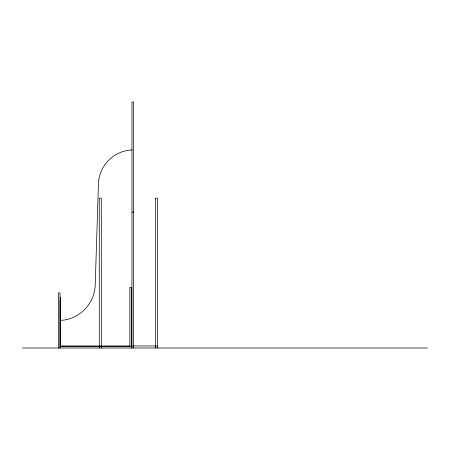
<?xml version="1.0" encoding="UTF-8"?>
<svg xmlns="http://www.w3.org/2000/svg" width="450" height="450" viewBox="0 0 450 450"><rect width="100%" height="100%" fill="white"/><g stroke="black" fill="none" stroke-linecap="round" stroke-linejoin="round"><path stroke-width="0.67" d="M60.114 320.366L63.287 320.164A36.776 36.776 0 0 0 95.259 283.702L98.404 185.096A35.173 35.173 0 0 1 132.266 149.946M131.951 212.102L133.582 212.102M130.05 345.966L60.525 345.966L60.525 297.028M131.456 345.966L157.376 345.966M60.013 346.472L131.377 346.472M22.5 348.002L427.5 348.002M157.376 348.002L157.376 198.135L155.334 198.135L155.334 348.002M133.582 348.002L133.582 101.998L131.951 101.998L131.951 348.002M131.377 348.002L131.377 287.342L129.847 287.342L129.847 346.472M101.301 348.002L101.301 198.135L99.264 198.135L99.264 348.002M60.114 300.088L60.114 348.002M60.013 348.002L60.013 292.95L58.483 292.95L58.483 348.002"/></g></svg>
